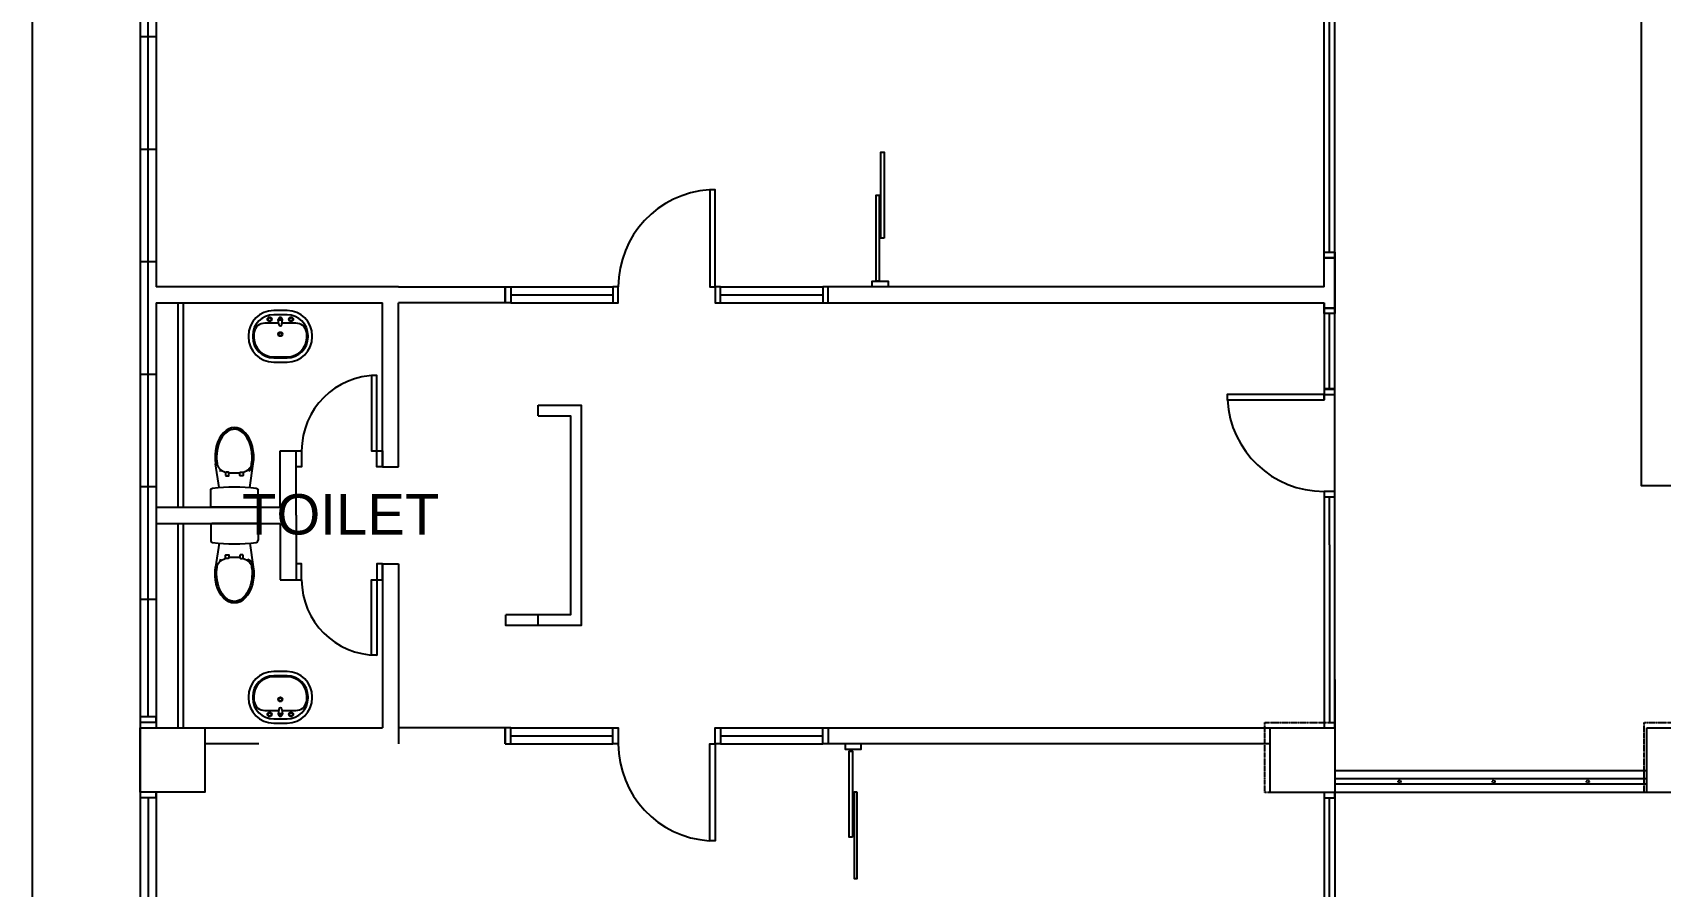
# Model space of a CAD drawing. Header units: millimetres. Extents: x -616979 to 2364082, y 43054 to 1637649.
# Drawn here: x -616979 to -601854, y 84727 to 92665 of the extents above; entities that cross this region are included whole.
import ezdxf

# ---------------------------------------------------------------- set-up
doc = ezdxf.new("R2010")
doc.units = ezdxf.units.MM
doc.linetypes.add('HIDDEN', pattern=[0.375, 0.25, -0.125])
for name, color, linetype in [('a-column', 7, 'Continuous'), ('a-doors', 254, 'Continuous'), ('a-fixtures', 7, 'Continuous'), ('a-labels', 7, 'Continuous'), ('a-railings', 253, 'Continuous'), ('a-roof', 7, 'Continuous'), ('a-wall', 5, 'Continuous'), ('a-windows', 7, 'Continuous')]:
    doc.layers.add(name, color=color, linetype=linetype)
doc.styles.add('-kitz', font='arial.ttf')

msp = doc.modelspace()

# ---------------------------------------------------------------- linework, layer by layer
at = {"layer": 'a-column', "color": 9, "linetype": 'HIDDEN'}
for points in [[(-605529.438, 86252.18), (-604879.438, 86252.18), (-604879.438, 85602.18), (-605529.438, 85602.18)], [(-602004.438, 86252.18), (-601354.438, 86252.18), (-601354.438, 85602.18), (-602004.438, 85602.18)]]:
    msp.add_lwpolyline(points, close=True, dxfattribs=at)
at = {"layer": 'a-column'}
for points in [[(-615979.438, 86202.351), (-615379.438, 86202.351), (-615379.438, 85602.351), (-615979.438, 85602.351)], [(-605479.438, 86202.18), (-604879.438, 86202.18), (-604879.438, 85602.18), (-605479.438, 85602.18)], [(-601979.438, 86202.18), (-601379.438, 86202.18), (-601379.438, 85602.18), (-601979.438, 85602.18)]]:
    msp.add_lwpolyline(points, close=True, dxfattribs=at)
at = {"layer": 'a-doors', "color": 1}
for p, q in [((-604879.438, 89352.18), (-604979.438, 89352.18)), ((-604979.438, 89349.487), (-604879.438, 89349.487))]:
    msp.add_line(p, q, dxfattribs=at)
for points in [[(-609066.938, 90752.351), (-609096.938, 90752.351), (-609096.938, 91552.351), (-609066.938, 91552.351)], [(-610636.938, 90302.279), (-610636.938, 91202.279), (-610686.938, 91202.279), (-610686.938, 90302.279)], [(-609111.938, 90352.351), (-609141.938, 90352.351), (-609141.938, 91152.351), (-609111.938, 91152.351)], [(-611536.937, 90302.422), (-611586.937, 90302.422), (-611586.937, 90152.422), (-611536.937, 90152.422)], [(-610586.938, 90302.279), (-610636.938, 90302.279), (-610636.938, 90152.279), (-610586.938, 90152.279)], [(-609029.438, 90302.351), (-609179.438, 90302.351), (-609179.438, 90352.351), (-609029.438, 90352.351)], [(-613779.438, 88777.351), (-613779.438, 89477.351), (-613829.438, 89477.351), (-613829.438, 88777.351)], [(-604979.438, 89299.487), (-605879.438, 89299.487), (-605879.438, 89249.487), (-604979.438, 89249.487)], [(-604979.438, 89349.487), (-604979.438, 89299.487), (-604879.438, 89299.487), (-604879.438, 89349.487)], [(-614479.438, 88777.351), (-614479.438, 88627.351), (-614529.438, 88627.351), (-614529.438, 88777.351)], [(-613729.438, 88777.351), (-613729.438, 88627.351), (-613779.438, 88627.351), (-613779.438, 88777.351)], [(-604979.438, 88399.487), (-604979.438, 88349.487), (-604879.438, 88349.487), (-604879.438, 88399.487)], [(-614479.438, 87577.351), (-614479.438, 87727.351), (-614529.438, 87727.351), (-614529.438, 87577.351)], [(-613729.438, 87577.351), (-613729.438, 87727.351), (-613779.438, 87727.351), (-613779.438, 87577.351)], [(-613779.438, 87577.351), (-613779.438, 86877.351), (-613829.438, 86877.351), (-613829.438, 87577.351)], [(-611536.937, 86052.349), (-611586.937, 86052.349), (-611586.937, 86202.349), (-611536.937, 86202.349)], [(-610586.938, 86052.491), (-610636.938, 86052.491), (-610636.938, 86202.491), (-610586.938, 86202.491)], [(-610636.938, 86052.491), (-610636.938, 85152.491), (-610686.938, 85152.491), (-610686.938, 86052.491)], [(-609279.438, 86052.42), (-609429.438, 86052.42), (-609429.438, 86002.42), (-609279.438, 86002.42)], [(-609361.938, 85186.262), (-609391.938, 85186.262), (-609391.938, 85986.262), (-609361.938, 85986.262)], [(-609316.938, 85602.42), (-609346.938, 85602.42), (-609346.938, 84802.42), (-609316.938, 84802.42)]]:
    msp.add_lwpolyline(points, close=True, dxfattribs=at)
for centre, radius, start, end in [((-610634.052, 90301.137), 902.886, 93.7767676, 179.9184529), ((-613779.438, 88777.351), 700, 90, 180), ((-604979.438, 89299.487), 900, 183.1798301, 270), ((-613779.438, 87577.351), 700, 180, 270), ((-610634.052, 86053.634), 902.886, 180.0815471, 266.2232324)]:
    msp.add_arc(centre, radius, start, end, dxfattribs=at)
at = {"layer": 'a-fixtures', "color": 1}
for p, q in [((-614692.229, 89953.179), (-614697.229, 89996.553)), ((-614662.229, 89953.179), (-614657.229, 89996.553)), ((-614924.229, 89846.179), (-614924.229, 89836.179)), ((-614693.382, 89963.179), (-614822.512, 89963.179)), ((-614531.947, 89963.179), (-614661.077, 89963.179)), ((-614430.229, 89836.179), (-614430.229, 89846.179)), ((-614739.229, 89651.179), (-614615.229, 89651.179)), ((-615241.321, 88589.48), (-615219.601, 88592.813)), ((-615150.047, 88569.681), (-615157.118, 88576.752)), ((-615058.828, 88569.681), (-615150.047, 88569.681)), ((-615058.828, 88569.681), (-615051.757, 88576.752)), ((-614967.554, 88589.48), (-614989.274, 88592.813)), ((-614884.438, 88272.351), (-614884.438, 88409.808)), ((-614884.438, 88082.351), (-614884.438, 87944.893)), ((-615241.321, 87765.221), (-615219.601, 87761.888)), ((-615150.047, 87785.02), (-615157.118, 87777.949)), ((-615058.828, 87785.02), (-615150.047, 87785.02)), ((-615058.828, 87785.02), (-615051.757, 87777.949)), ((-614967.554, 87765.221), (-614989.274, 87761.888)), ((-614615.229, 86675.653), (-614739.229, 86675.653)), ((-614924.229, 86490.653), (-614924.229, 86480.653)), ((-614692.229, 86373.653), (-614697.229, 86330.279)), ((-614662.229, 86373.653), (-614657.229, 86330.279)), ((-614430.229, 86480.653), (-614430.229, 86490.653)), ((-614822.512, 86363.653), (-614693.382, 86363.653)), ((-614661.077, 86363.653), (-614531.947, 86363.653))]:
    msp.add_line(p, q, dxfattribs=at)
for points in [[(-614615.229, 90081.179), (-614739.229, 90081.179, 0.414213562), (-614974.229, 89846.179), (-614974.229, 89836.179, 0.414213562), (-614739.229, 89601.179), (-614615.229, 89601.179, 0.414213562), (-614380.229, 89836.179), (-614380.229, 89846.179, 0.414213562)], [(-614615.229, 90041.179), (-614739.229, 90041.179, 0.414213562), (-614934.229, 89846.179), (-614934.229, 89836.179, 0.414213562), (-614739.229, 89641.179), (-614615.229, 89641.179, 0.414213562), (-614420.229, 89836.179), (-614420.229, 89846.179, 0.414213562)], [(-615180.654, 88543.216), (-615160.654, 88543.216, 0.414213562), (-615155.654, 88548.216), (-615155.654, 88573.216, 0.414213562), (-615160.654, 88578.216), (-615180.654, 88578.216, 0.414213562), (-615185.654, 88573.216), (-615185.654, 88548.216, 0.414213562)], [(-615028.221, 88543.216), (-615048.221, 88543.216, -0.414213562), (-615053.221, 88548.216), (-615053.221, 88573.216, -0.414213562), (-615048.221, 88578.216), (-615028.221, 88578.216, -0.414213562), (-615023.221, 88573.216), (-615023.221, 88548.216, -0.414213562)], [(-615180.654, 87811.485), (-615160.654, 87811.485, -0.414213562), (-615155.654, 87806.485), (-615155.654, 87781.485, -0.414213562), (-615160.654, 87776.485), (-615180.654, 87776.485, -0.414213562), (-615185.654, 87781.485), (-615185.654, 87806.485, -0.414213562)], [(-615028.221, 87811.485), (-615048.221, 87811.485, 0.414213562), (-615053.221, 87806.485), (-615053.221, 87781.485, 0.414213562), (-615048.221, 87776.485), (-615028.221, 87776.485, 0.414213562), (-615023.221, 87781.485), (-615023.221, 87806.485, 0.414213562)], [(-614739.229, 86245.653), (-614615.229, 86245.653, 0.414213562), (-614380.229, 86480.653), (-614380.229, 86490.653, 0.414213562), (-614615.229, 86725.653), (-614739.229, 86725.653, 0.414213562), (-614974.229, 86490.653), (-614974.229, 86480.653, 0.414213562)], [(-614739.229, 86285.653), (-614615.229, 86285.653, 0.414213562), (-614420.229, 86480.653), (-614420.229, 86490.653, 0.414213562), (-614615.229, 86685.653), (-614739.229, 86685.653, 0.414213562), (-614934.229, 86490.653), (-614934.229, 86480.653, 0.414213562)]]:
    msp.add_lwpolyline(points, format="xyb", close=True, dxfattribs=at)
for points in [[(-615247.031, 88436.066), (-615279.921, 88656.134)], [(-614961.844, 88436.066), (-614928.954, 88656.134)], [(-615247.031, 87918.635), (-615279.921, 87698.567)], [(-614961.844, 87918.635), (-614928.954, 87698.567)]]:
    msp.add_lwpolyline(points, dxfattribs=at)
for points in [[(-614884.438, 88272.351, -0.414213562), (-614904.438, 88252.351), (-615304.438, 88252.351, -0.414213562), (-615324.438, 88272.351), (-615324.438, 88409.808, -0.377983212), (-615306.936, 88429.651, -0.062713146), (-614901.939, 88429.651, -0.377983212), (-614884.438, 88409.808)], [(-614884.438, 88082.351, 0.414213562), (-614904.438, 88102.351), (-615304.438, 88102.351, 0.414213562), (-615324.438, 88082.351), (-615324.438, 87944.893, 0.377983212), (-615306.936, 87925.05, 0.062713146), (-614901.939, 87925.05, 0.377983212), (-614884.438, 87944.893)]]:
    msp.add_lwpolyline(points, format="xyb", dxfattribs=at)
for centre, radius in [((-614777.229, 90000.31), 20), ((-614777.229, 90000.31), 15), ((-614677.229, 89996.553), 6.243), ((-614577.229, 90000.31), 20), ((-614577.229, 90000.31), 15), ((-614677.229, 89861.179), 20), ((-614677.229, 89861.179), 15), ((-614677.229, 86465.653), 20), ((-614677.229, 86465.653), 15), ((-614777.229, 86326.522), 20), ((-614777.229, 86326.522), 15), ((-614677.229, 86330.279), 6.243), ((-614577.229, 86326.522), 20), ((-614577.229, 86326.522), 15)]:
    msp.add_circle(centre, radius, dxfattribs=at)
for centre, radius, start, end in [((-614677.229, 89996.553), 20, 0, 180), ((-614739.229, 89846.179), 185, 168.463041, 180), ((-614822.512, 89863.179), 100, 90, 168.463041), ((-614677.229, 89953.179), 15, 180, 0), ((-614531.947, 89863.179), 100, 11.536959, 90), ((-614615.229, 89846.179), 185, 0, 11.536959), ((-614739.229, 89836.179), 185, 180, 270), ((-614615.229, 89836.179), 185, 270, 0), ((-614739.229, 86490.653), 185, 90, 180), ((-614615.229, 86490.653), 185, 0, 90), ((-614739.229, 86480.653), 185, 180, 191.536959), ((-614822.512, 86463.653), 100, 191.536959, 270), ((-614677.229, 86373.653), 15, 0, 180), ((-614531.947, 86463.653), 100, 270, 348.463041), ((-614615.229, 86480.653), 185, 348.463041, 0), ((-614677.229, 86330.279), 20, 180, 0)]:
    msp.add_arc(centre, radius, start, end, dxfattribs=at)
for centre, major_axis, ratio, start_param, end_param in [((-615104.438, 88717.351), (0, -275), 0.654545455, 1.346310276, 4.936875031), ((-615104.438, 88658.351), (160.648, 0), 0.585133614, 3.141592654, 4.192900243), ((-615104.438, 88658.351), (160.648, 0), 0.585133614, -1.05130759, 0)]:
    msp.add_ellipse(centre, major_axis=major_axis, ratio=ratio, start_param=start_param, end_param=end_param, dxfattribs=at)
at = {"layer": 'a-fixtures', "color": 1, "extrusion": (0, 0, -1)}
for centre, major_axis, ratio, start_param, end_param in [((-615104.438, 87696.35), (-160.648, 0), 0.585133614, 0, 1.05130759), ((-615104.438, 87696.35), (-160.648, 0), 0.585133614, 2.090285064, 3.141592654), ((-615104.438, 87637.351), (0, -275), 0.654545455, 4.48790293, 8.078467685)]:
    msp.add_ellipse(centre, major_axis=major_axis, ratio=ratio, start_param=start_param, end_param=end_param, dxfattribs=at)
at = {"layer": 'a-fixtures', "color": 1}
for points, knots in [([(-614943.789, 88658.351), (-614936.829, 88704.922), (-614938.337, 88754.561), (-614964.237, 88875.253), (-615003.958, 88936.601), (-615094.987, 88987.938), (-615145.362, 88980.744), (-615230.251, 88901.809), (-615261.688, 88829.002), (-615270.596, 88719.536), (-615269.563, 88688.307), (-615265.086, 88658.351)], [1.346310276, 1.346310276, 1.346310276, 1.346310276, 1.88761168, 1.88761168, 2.78797365, 2.78797365, 3.688335619, 3.688335619, 4.588697589, 4.588697589, 4.936875031, 4.936875031, 4.936875031, 4.936875031]), ([(-614967.589, 88589.485), (-614959.802, 88595.431), (-614952.959, 88601.975), (-614939.913, 88618.26), (-614934.5, 88628.466), (-614931.496, 88639.124)], [2.4902216744, 2.4902216744, 2.4902216744, 2.4902216744, 2.7032311322, 2.7032311322, 2.9788889941, 2.9788889941, 2.9788889941, 2.9788889941]), ([(-614967.589, 87765.216), (-614959.802, 87759.27), (-614952.959, 87752.726), (-614939.913, 87736.441), (-614934.5, 87726.235), (-614931.496, 87715.577)], [2.4902216744, 2.4902216744, 2.4902216744, 2.4902216744, 2.7032311322, 2.7032311322, 2.9788889941, 2.9788889941, 2.9788889941, 2.9788889941]), ([(-614943.789, 87696.35), (-614936.829, 87649.779), (-614938.337, 87600.14), (-614964.237, 87479.448), (-615003.958, 87418.1), (-615094.987, 87366.763), (-615145.362, 87373.957), (-615230.251, 87452.892), (-615261.688, 87525.699), (-615270.596, 87635.165), (-615269.563, 87666.394), (-615265.086, 87696.35)], [1.346310276, 1.346310276, 1.346310276, 1.346310276, 1.88761168, 1.88761168, 2.78797365, 2.78797365, 3.688335619, 3.688335619, 4.588697589, 4.588697589, 4.936875031, 4.936875031, 4.936875031, 4.936875031])]:
    msp.add_open_spline(points, degree=3, knots=knots, dxfattribs=at)
at = {"layer": 'a-railings'}
for p, q in [((-601979.438, 85802.18), (-604879.438, 85802.18)), ((-601979.438, 85727.18), (-604879.438, 85727.18)), ((-601979.438, 85677.18), (-604879.438, 85677.18)), ((-601979.438, 85602.18), (-604879.438, 85602.18))]:
    msp.add_line(p, q, dxfattribs=at)
msp.add_lwpolyline([(-602029.438, 100052.351), (-590829.438, 100052.351), (-590829.438, 88452.351), (-602029.438, 88452.351)], close=True, dxfattribs=at)
at = {"layer": 'a-railings', "linetype": 'HIDDEN', "ltscale": 0.058}
for centre in [(-604279.438, 85702.18), (-603404.438, 85702.18), (-602529.438, 85702.18)]:
    msp.add_circle(centre, 12.5, dxfattribs=at)
at = {"layer": 'a-roof', "color": 8}
msp.add_lwpolyline([(-616979.438, 75702.351), (-616979.438, 112752.351), (-602929.438, 112752.351)], dxfattribs=at)
at = {"layer": 'a-wall', "color": 9}
for p, q in [((-615979.438, 99652.351), (-615979.438, 90752.351)), ((-604879.438, 90102.18), (-604879.438, 99652.351)), ((-604979.438, 90302.351), (-604979.438, 99502.351)), ((-615629.438, 90152.351), (-615629.438, 88252.351)), ((-615579.438, 90152.351), (-615579.438, 88252.351)), ((-604979.438, 90152.351), (-604979.438, 89249.487)), ((-604929.438, 89349.487), (-604929.438, 90052.18)), ((-604879.438, 87852.18), (-604879.438, 90102.18)), ((-604979.438, 88349.487), (-604979.438, 87902.18)), ((-604929.438, 87902.18), (-604929.438, 88349.487)), ((-615629.438, 88102.351), (-615629.438, 86202.351)), ((-615579.438, 88102.351), (-615579.438, 86202.351)), ((-604979.438, 87902.18), (-604979.438, 86202.42)), ((-604929.438, 87902.18), (-604929.438, 86252.18)), ((-604879.438, 86202.18), (-604879.438, 87852.18))]:
    msp.add_line(p, q, dxfattribs=at)
at = {"layer": 'a-wall'}
for p, q in [((-615979.438, 90752.351), (-615979.438, 77202.351)), ((-604979.438, 90302.351), (-604979.438, 90572.18)), ((-604979.438, 90572.18), (-604879.438, 90572.18)), ((-604879.438, 90572.18), (-604879.438, 90102.18)), ((-604979.438, 90102.18), (-604979.438, 90152.351)), ((-604879.438, 90102.18), (-604979.438, 90102.18))]:
    msp.add_line(p, q, dxfattribs=at)
at = {"layer": 'a-wall', "color": 5}
for p, q in [((-613579.438, 90302.351), (-615829.438, 90302.351)), ((-613579.438, 90302.351), (-612586.938, 90302.351)), ((-604979.438, 90302.351), (-609586.938, 90302.351)), ((-615829.438, 90152.351), (-613729.438, 90152.351)), ((-613729.438, 88627.351), (-613729.438, 90152.351)), ((-613579.438, 88627.351), (-613579.438, 90152.354)), ((-612586.949, 90152.354), (-613579.438, 90152.354)), ((-609586.938, 90152.351), (-604979.438, 90152.351)), ((-612280.753, 89102.385), (-612280.753, 89202.385)), ((-614679.438, 88777.351), (-614529.438, 88777.351)), ((-614679.438, 88252.351), (-614679.438, 88777.351)), ((-614529.438, 88177.351), (-614529.438, 88777.351)), ((-613729.438, 88627.351), (-613579.438, 88627.351)), ((-615829.438, 88252.351), (-614679.438, 88252.351)), ((-615829.438, 88102.351), (-614679.438, 88102.351)), ((-614679.438, 88102.351), (-614679.438, 87577.351)), ((-614529.438, 88177.351), (-614529.438, 87577.351)), ((-613729.438, 87727.351), (-613729.438, 86202.351)), ((-613729.438, 87727.351), (-613579.438, 87727.351)), ((-613579.438, 87727.351), (-613579.438, 86052.42)), ((-614679.438, 87577.351), (-614529.438, 87577.351)), ((-612280.753, 87152.385), (-612280.753, 87252.385)), ((-615829.438, 86202.351), (-613729.438, 86202.351)), ((-612586.949, 86202.416), (-613579.438, 86202.416)), ((-609586.938, 86202.42), (-604979.438, 86202.42)), ((-614876.938, 86052.421), (-615379.438, 86052.421)), ((-605479.438, 86052.42), (-609586.938, 86052.42))]:
    msp.add_line(p, q, dxfattribs=at)
for points in [[(-612280.753, 89102.385), (-611980.753, 89102.385), (-611980.753, 87252.385), (-612580.753, 87252.385)], [(-612280.753, 89202.385), (-611880.753, 89202.385), (-611880.753, 87152.385), (-612280.753, 87152.385)], [(-612280.753, 87152.385), (-612280.753, 87152.385), (-612580.753, 87152.385), (-612580.753, 87252.385)]]:
    msp.add_lwpolyline(points, dxfattribs=at)
at = {"layer": 'a-windows'}
for p, q in [((-615904.438, 86303.104), (-615904.438, 98844.017)), ((-615829.438, 93952.351), (-615829.438, 90302.351)), ((-615979.438, 92627.35), (-615829.438, 92627.35)), ((-615979.438, 91581.517), (-615829.438, 91581.517)), ((-615979.438, 90535.684), (-615829.438, 90535.684)), ((-615829.438, 90152.351), (-615829.438, 86202.351)), ((-615979.438, 89489.85), (-615829.438, 89489.85)), ((-615979.438, 88444.017), (-615829.438, 88444.017)), ((-615979.438, 87398.184), (-615829.438, 87398.184)), ((-615904.438, 85555.345), (-615904.438, 77352.351)), ((-615829.438, 85605.345), (-615829.438, 82451.786))]:
    msp.add_line(p, q, dxfattribs=at)
at = {"layer": 'a-windows', "color": 9}
for p, q in [((-604929.438, 90622.18), (-604929.438, 93372.18)), ((-604879.438, 90572.18), (-604879.438, 93422.18)), ((-612586.938, 90302.351), (-612586.949, 90152.354)), ((-612536.938, 90302.351), (-611586.937, 90302.422)), ((-610586.938, 90302.279), (-609636.938, 90302.422)), ((-609586.938, 90152.351), (-609586.938, 90302.351)), ((-612536.938, 90227.351), (-611586.937, 90227.279)), ((-612536.938, 90152.351), (-611586.937, 90152.279)), ((-610586.938, 90227.279), (-609636.938, 90227.279)), ((-610586.938, 90152.279), (-609636.938, 90152.279)), ((-604879.438, 90102.18), (-604979.438, 90102.18)), ((-604879.438, 86652.351), (-604879.438, 76752.351)), ((-612586.938, 86052.42), (-612586.949, 86202.416)), ((-612536.938, 86202.42), (-611586.937, 86202.491)), ((-612536.938, 86127.42), (-611586.937, 86127.491)), ((-610586.938, 86202.491), (-609636.938, 86202.491)), ((-610586.938, 86127.491), (-609636.938, 86127.491)), ((-609586.938, 86202.42), (-609586.938, 86052.42)), ((-612536.938, 86052.42), (-611586.937, 86052.349)), ((-610586.938, 86052.491), (-609636.938, 86052.349)), ((-604979.438, 85602.18), (-604979.438, 82451.786)), ((-604929.438, 77302.351), (-604929.438, 85552.18))]:
    msp.add_line(p, q, dxfattribs=at)
for points in [[(-604979.438, 90572.18), (-604979.438, 90622.18), (-604879.438, 90622.18), (-604879.438, 90572.18)], [(-612586.938, 90302.351), (-612536.938, 90302.351), (-612536.938, 90152.351), (-612586.938, 90152.351)], [(-609586.938, 90302.422), (-609636.938, 90302.422), (-609636.938, 90152.422), (-609586.938, 90152.422)], [(-604979.438, 90052.18), (-604979.438, 90102.18), (-604879.438, 90102.18), (-604879.438, 90052.18)], [(-612586.938, 86052.42), (-612536.938, 86052.42), (-612536.938, 86202.42), (-612586.938, 86202.42)], [(-609586.938, 86052.349), (-609636.938, 86052.349), (-609636.938, 86202.349), (-609586.938, 86202.349)]]:
    msp.add_lwpolyline(points, close=True, dxfattribs=at)
at = {"layer": 'a-windows'}
for points in [[(-615829.438, 86303.104), (-615979.438, 86303.104), (-615979.438, 86253.104), (-615829.438, 86253.104)], [(-615829.438, 85605.345), (-615979.438, 85605.345), (-615979.438, 85555.345), (-615829.438, 85555.345)]]:
    msp.add_lwpolyline(points, close=True, dxfattribs=at)
at = {"layer": 'a-windows', "color": 8}
msp.add_lwpolyline([(-604879.438, 85602.18), (-604979.438, 85602.18), (-604979.438, 85552.18), (-604879.438, 85552.18)], close=True, dxfattribs=at)

# ---------------------------------------------------------------- texts
at = {"layer": 'a-labels', "color": 1, "insert": (-614116.684, 88183.767), "char_height": 375, "width": 2726.95573, "attachment_point": 5, "style": '-kitz'}
msp.add_mtext('TOILET', dxfattribs=at)

doc.saveas('drawing.dxf')
